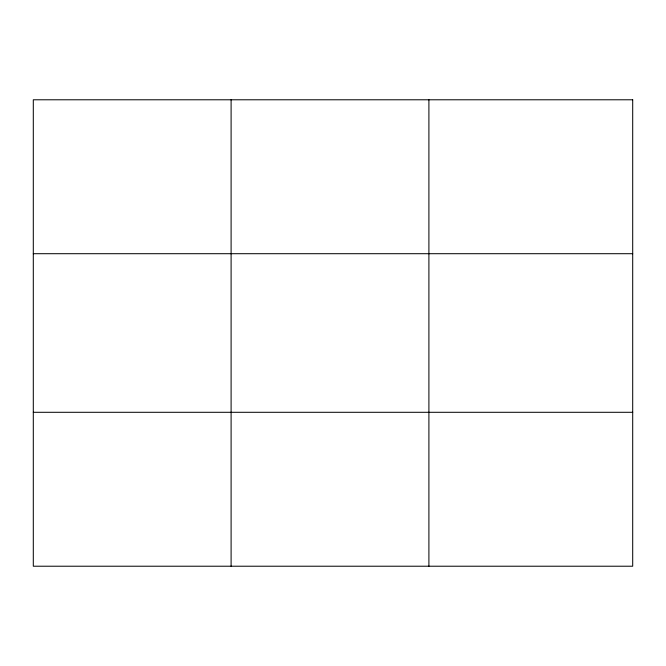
<?xml version="1.0" encoding="UTF-8"?>
<svg xmlns="http://www.w3.org/2000/svg" width="666" height="666" viewBox="0 0 666 666"><rect width="100%" height="100%" fill="white"/><g stroke="black" fill="none" stroke-linecap="round" stroke-linejoin="round"><path stroke-width="1" d="M231.102 99.783L231.102 566.217M428.904 99.783L428.904 566.217M33.3 253.704L632.7 253.704M33.3 412.296L632.7 412.296M632.7 99.783L632.7 566.217L33.3 566.217L33.3 99.783L632.7 99.783"/></g></svg>
